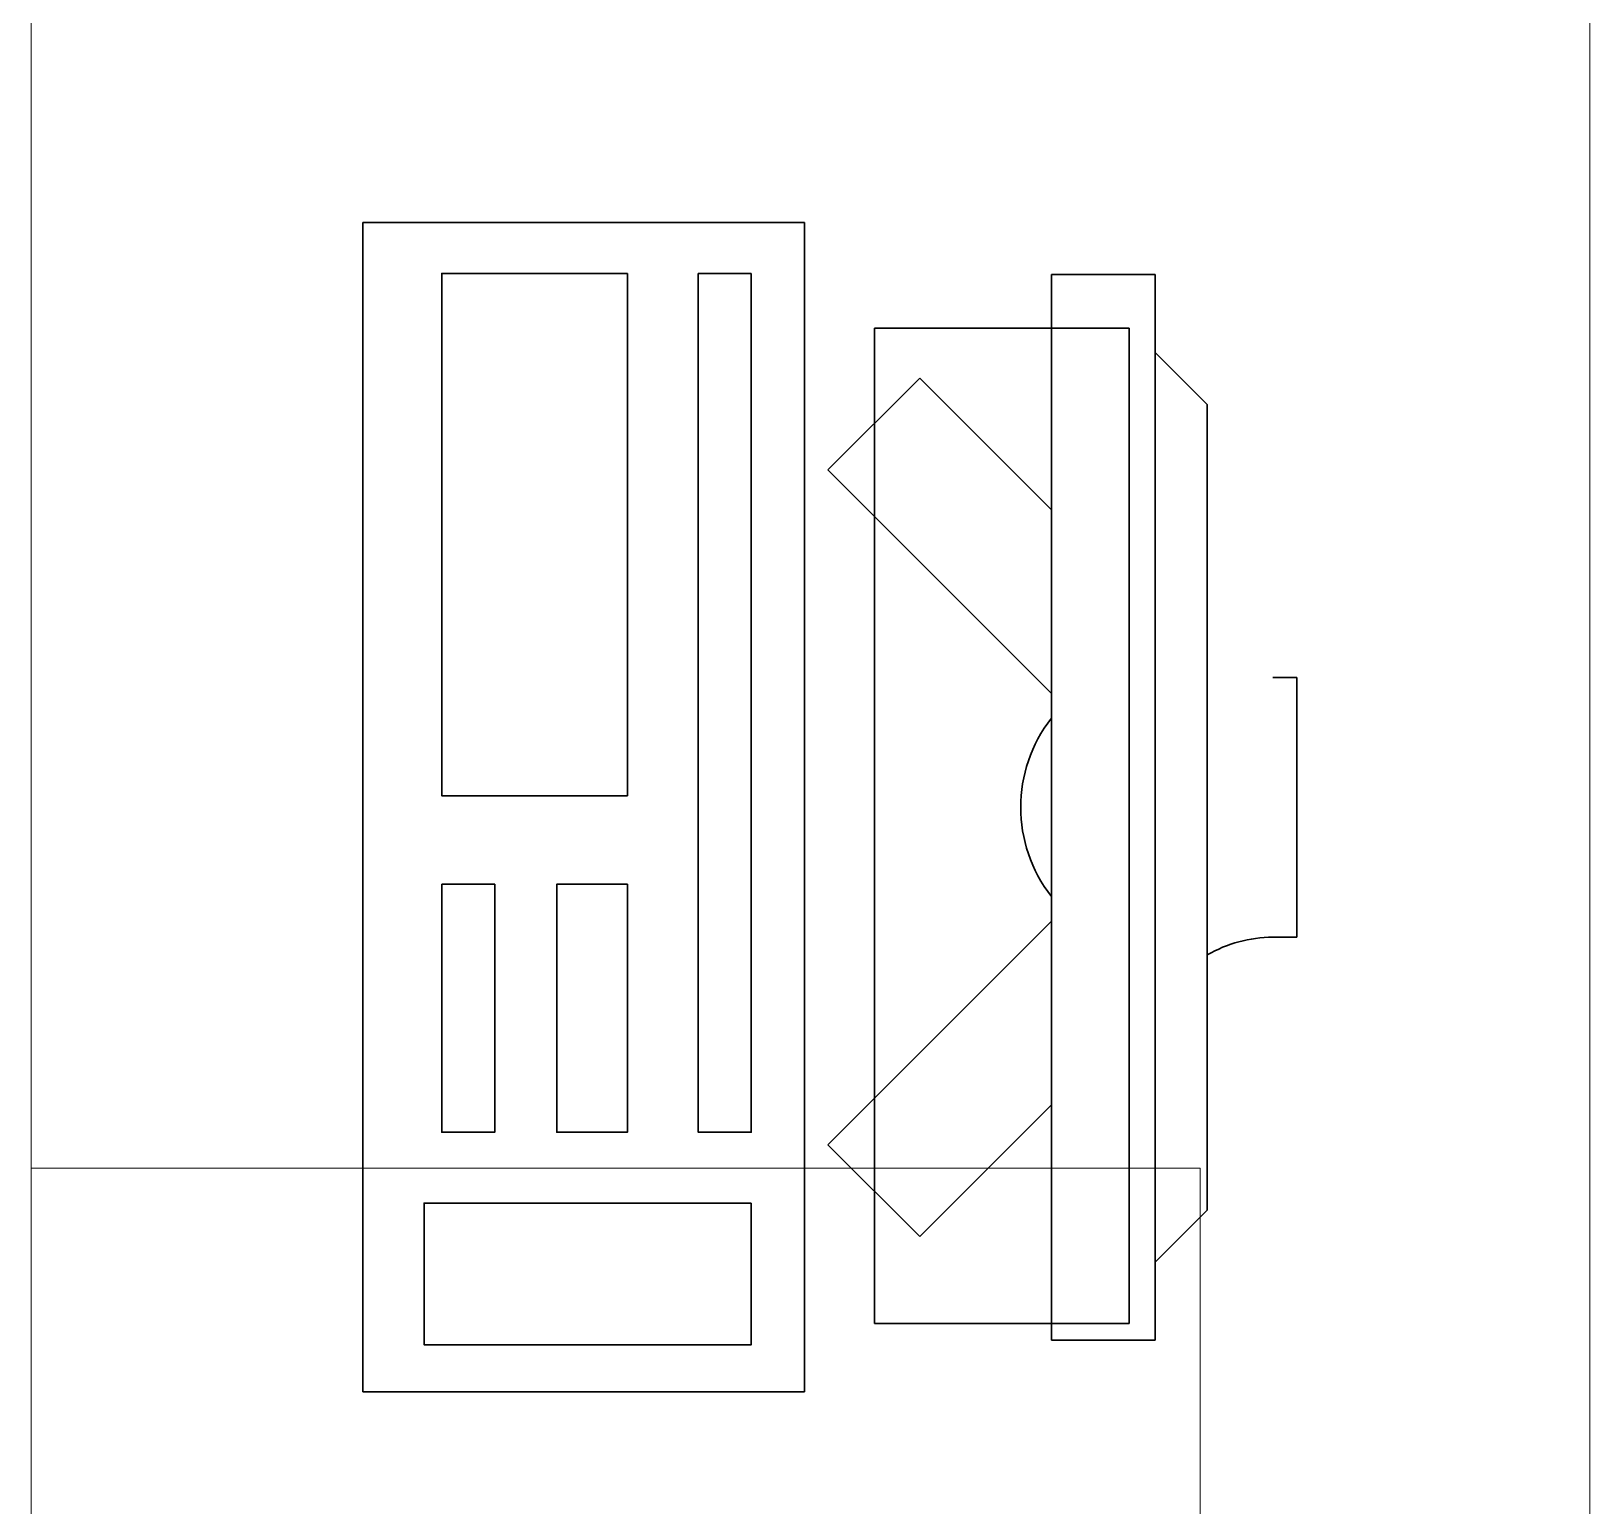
# Model space of a CAD drawing. Header units: millimetres. Extents: x 26027 to 581921, y 7230 to 233891.
# Drawn here: x 557913 to 558513, y 141210 to 141778 of the extents above; entities that cross this region are included whole.
import ezdxf

# ---------------------------------------------------------------- set-up
doc = ezdxf.new("R2010")
doc.units = ezdxf.units.MM
doc.header["$LTSCALE"] = 5
doc.linetypes.add('HIDDEN', pattern=[9.525, 6.35, -3.175])
doc.layers.get('0').update_dxf_attribs({"color": 252})
doc.layers.add('GE-ARCHITECTURAL_ELEMENTS', color=8, linetype='Continuous', lineweight=30)
doc.layers.add('Medical Equipment and Furniture', color=252, linetype='Continuous', lineweight=0)

# ---------------------------------------------------------------- blocks, each defined once
blk = doc.blocks.new('GF21042-P')
for p, q in [((0.7, 0.6), (-0.7, 0.6)), ((-0.7, 0), (0.7, 0))]:
    blk.add_line(p, q)
at = {"color": 2, "linetype": 'HIDDEN'}
for p, q in [((-0.7, 0.45), (-0.3, 0.45)), ((-0.3, 0.45), (-0.3, 0))]:
    blk.add_line(p, q, dxfattribs=at)
blk = doc.blocks.new('ITCWLS1-P')
at = {"layer": 'GE-ARCHITECTURAL_ELEMENTS'}
for p, q in [((-0.17, 0.45), (-0.17, 0)), ((-0.17, 0.45), (0, 0.45)), ((0, 0.45), (0, 0)), ((-0.26509, 0.43, 0), (-0.30509, 0.43, 0)), ((-0.30509, 0.43, 0), (-0.30509, 0.02, 0)), ((-0.26509, 0.43, 0), (-0.26509, 0.02, 0)), ((-0.14957, 0.43047), (-0.12914, 0.43047)), ((-0.12914, 0.43047), (-0.12914, 0.40893)), ((-0.197, 0.40939), (-0.295, 0.40939)), ((-0.295, 0.02639), (-0.295, 0.40939)), ((-0.197, 0.02639), (-0.197, 0.40939)), ((-0.32509, 0.38, 0), (-0.30509, 0.4, 0)), ((-0.32509, 0.38, 0), (-0.32509, 0.07, 0)), ((-0.35032, 0.275), (-0.35961, 0.275)), ((-0.35961, 0.175), (-0.35961, 0.275)), ((-0.35032, 0.175), (-0.35961, 0.175)), ((-0.32509, 0.07, 0), (-0.30509, 0.05, 0)), ((-0.197, 0.02639), (-0.295, 0.02639)), ((-0.30509, 0.02, 0), (-0.26509, 0.02, 0)), ((-0.17, 0), (0, 0))]:
    blk.add_line(p, q, dxfattribs=at)
at = {"layer": 'GE-ARCHITECTURAL_ELEMENTS', "extrusion": (2.48281e-10, 3.18408e-10, -1)}
for p, q in [((-0.26509, 0.33952), (-0.21443, 0.39019)), ((-0.17907, 0.35483), (-0.21443, 0.39019)), ((-0.26509, 0.26881), (-0.17907, 0.35483))]:
    blk.add_line(p, q, dxfattribs=at)
at = {"layer": 'GE-ARCHITECTURAL_ELEMENTS', "extrusion": (2.48281e-10, -3.18408e-10, -1)}
for p, q in [((-0.26509, 0.18119), (-0.17907, 0.09517)), ((-0.26509, 0.11048), (-0.21443, 0.05981)), ((-0.17907, 0.09517), (-0.21443, 0.05981))]:
    blk.add_line(p, q, dxfattribs=at)
at = {"layer": 'GE-ARCHITECTURAL_ELEMENTS'}
for points in [[(-0.12914, 0.40893), (-0.12914, 0.09996), (-0.14957, 0.09996), (-0.14957, 0.43047)], [(-0.14957, 0.09997), (-0.14957, 0.09997), (-0.14957, 0.09997), (-0.14957, 0.09997), (-0.14957, 0.09997), (-0.14957, 0.09997), (-0.14957, 0.09997), (-0.14957, 0.09997), (-0.14957, 0.09997)], [(-0.14957, 0.09997), (-0.14957, 0.09997), (-0.14957, 0.09997), (-0.14957, 0.09997), (-0.14957, 0.09997), (-0.14957, 0.09997), (-0.14957, 0.09997), (-0.14957, 0.09997), (-0.14957, 0.09997), (-0.14957, 0.09997), (-0.14957, 0.09997), (-0.14957, 0.09997), (-0.14957, 0.09997), (-0.14957, 0.09997), (-0.14957, 0.09997), (-0.14957, 0.09997), (-0.14957, 0.09997), (-0.14957, 0.09997)], [(-0.14957, 0.09996), (-0.14957, 0.09996), (-0.14957, 0.09996), (-0.14957, 0.09996), (-0.14957, 0.09996), (-0.14957, 0.09996), (-0.14957, 0.09996), (-0.14957, 0.09996), (-0.14957, 0.09996), (-0.14957, 0.09996)], [(-0.14957, 0.09996), (-0.14957, 0.09996), (-0.14957, 0.09996), (-0.14957, 0.09996), (-0.14957, 0.09996), (-0.14957, 0.09996), (-0.14957, 0.09996)], [(-0.14957, 0.09997), (-0.14957, 0.09997), (-0.14957, 0.09997), (-0.14957, 0.09997), (-0.14957, 0.09997), (-0.14957, 0.09997), (-0.14957, 0.09997), (-0.14957, 0.09997), (-0.14957, 0.09997), (-0.14957, 0.09997)], [(-0.14957, 0.09997), (-0.14957, 0.09997), (-0.14957, 0.09997), (-0.14957, 0.09997), (-0.14957, 0.09997), (-0.14957, 0.09997), (-0.14957, 0.09997), (-0.14957, 0.09997), (-0.14957, 0.09997), (-0.14957, 0.09997), (-0.14957, 0.09997), (-0.14957, 0.09997), (-0.14957, 0.09997), (-0.14957, 0.09997), (-0.14957, 0.09997)], [(-0.14957, 0.09997), (-0.14957, 0.09997), (-0.14957, 0.09997), (-0.14957, 0.09997), (-0.14957, 0.09997), (-0.14957, 0.09997), (-0.14957, 0.09997), (-0.14957, 0.09997), (-0.14957, 0.09997), (-0.14957, 0.09997)], [(-0.14957, 0.09997), (-0.14957, 0.09997), (-0.14957, 0.09997), (-0.14957, 0.09997), (-0.14957, 0.09997), (-0.14957, 0.09997), (-0.14957, 0.09997), (-0.14957, 0.09997), (-0.14957, 0.09997), (-0.14957, 0.09997)], [(-0.14957, 0.09996), (-0.14957, 0.09996), (-0.14957, 0.09996), (-0.14957, 0.09996), (-0.14957, 0.09996), (-0.14957, 0.09996), (-0.14957, 0.09996), (-0.14957, 0.09996), (-0.14957, 0.09996), (-0.14957, 0.09996), (-0.14957, 0.09996), (-0.14957, 0.09996), (-0.14957, 0.09996), (-0.14957, 0.09996), (-0.14957, 0.09996), (-0.14957, 0.09996), (-0.14957, 0.09996), (-0.14957, 0.09996), (-0.14957, 0.09997), (-0.14957, 0.09997), (-0.14957, 0.09997), (-0.14957, 0.09997), (-0.14957, 0.09997), (-0.14957, 0.09997), (-0.14957, 0.09997), (-0.14957, 0.09997), (-0.14957, 0.09997), (-0.14957, 0.09997), (-0.14957, 0.09997), (-0.14957, 0.09997), (-0.14957, 0.09997), (-0.14957, 0.09997), (-0.14956, 0.09997), (-0.14956, 0.09997), (-0.14956, 0.09997), (-0.14956, 0.09996), (-0.14956, 0.09996), (-0.14956, 0.09996), (-0.14956, 0.09996), (-0.14956, 0.09996), (-0.14956, 0.09996), (-0.14956, 0.09996), (-0.14956, 0.09996), (-0.14956, 0.09996), (-0.14956, 0.09996), (-0.14956, 0.09996), (-0.14956, 0.09996), (-0.14956, 0.09996), (-0.14957, 0.09996), (-0.14957, 0.09996), (-0.14957, 0.09996), (-0.14957, 0.09996), (-0.14957, 0.09996), (-0.14957, 0.09996)], [(-0.14957, 0.09996), (-0.14957, 0.09996), (-0.14957, 0.09996), (-0.14957, 0.09996), (-0.14957, 0.09996), (-0.14957, 0.09996), (-0.14957, 0.09996), (-0.14957, 0.09996), (-0.14957, 0.09996), (-0.14957, 0.09996), (-0.14957, 0.09997), (-0.14957, 0.09997), (-0.14957, 0.09997), (-0.14957, 0.09996), (-0.14957, 0.09996), (-0.14957, 0.09996), (-0.14957, 0.09996), (-0.14957, 0.09996), (-0.14957, 0.09996), (-0.14957, 0.09997), (-0.14957, 0.09997), (-0.14957, 0.09997), (-0.14957, 0.09997), (-0.14957, 0.09997), (-0.14957, 0.09997), (-0.14957, 0.09997), (-0.14957, 0.09997), (-0.14957, 0.09997), (-0.14957, 0.09997), (-0.14957, 0.09997), (-0.14957, 0.09997), (-0.14957, 0.09997), (-0.14957, 0.09997), (-0.14957, 0.09997), (-0.14957, 0.09997), (-0.14957, 0.09997), (-0.14957, 0.09997), (-0.14957, 0.09997), (-0.14957, 0.09997), (-0.14957, 0.09997), (-0.14957, 0.09997), (-0.14957, 0.09997), (-0.14957, 0.09997), (-0.14957, 0.09997), (-0.14957, 0.09997), (-0.14957, 0.09997), (-0.14957, 0.09997), (-0.14957, 0.09997), (-0.14957, 0.09997), (-0.14957, 0.09997), (-0.14957, 0.09997), (-0.14957, 0.09997), (-0.14957, 0.09997), (-0.14957, 0.09997), (-0.14957, 0.09997), (-0.14957, 0.09997), (-0.14957, 0.09997), (-0.14957, 0.09997), (-0.14957, 0.09997), (-0.14957, 0.09997), (-0.14957, 0.09997), (-0.14957, 0.09997), (-0.14957, 0.09997), (-0.14957, 0.09997), (-0.14957, 0.09997), (-0.14957, 0.09997), (-0.14957, 0.09997), (-0.14957, 0.09997), (-0.14957, 0.09997), (-0.14957, 0.09997), (-0.14957, 0.09997), (-0.14957, 0.09997), (-0.14957, 0.09997), (-0.14957, 0.09997), (-0.14957, 0.09997), (-0.14957, 0.09997), (-0.14957, 0.09997), (-0.14957, 0.09997), (-0.14957, 0.09997), (-0.14957, 0.09997), (-0.14956, 0.09997), (-0.14957, 0.09997), (-0.14957, 0.09997), (-0.14957, 0.09997), (-0.14957, 0.09997), (-0.14956, 0.09997), (-0.14957, 0.09997), (-0.14957, 0.09997), (-0.14957, 0.09997), (-0.14957, 0.09997), (-0.14957, 0.09997), (-0.14957, 0.09997), (-0.14957, 0.09997), (-0.14957, 0.09997), (-0.14957, 0.09997), (-0.14957, 0.09997), (-0.14956, 0.09997), (-0.14957, 0.09996), (-0.14957, 0.09996), (-0.14957, 0.09996), (-0.14956, 0.09996), (-0.14957, 0.09996), (-0.14957, 0.09996), (-0.14957, 0.09996), (-0.14957, 0.09996), (-0.14957, 0.09996), (-0.14957, 0.09996), (-0.14957, 0.09996), (-0.14957, 0.09996), (-0.14957, 0.09996), (-0.14957, 0.09996)], [(-0.14957, 0.09996), (-0.14957, 0.09996), (-0.14957, 0.09996), (-0.14957, 0.09996), (-0.14957, 0.09996), (-0.14957, 0.09996), (-0.14957, 0.09996), (-0.14957, 0.09996)], [(-0.14957, 0.09996), (-0.14957, 0.09996), (-0.14957, 0.09996), (-0.14957, 0.09996), (-0.14957, 0.09996), (-0.14957, 0.09996), (-0.14957, 0.09996), (-0.14957, 0.09996), (-0.14957, 0.09996), (-0.14957, 0.09996), (-0.14957, 0.09996), (-0.14957, 0.09996), (-0.14957, 0.09996), (-0.14957, 0.09996), (-0.14957, 0.09996), (-0.14957, 0.09996), (-0.14957, 0.09996), (-0.14957, 0.09996), (-0.14957, 0.09996), (-0.14957, 0.09996), (-0.14957, 0.09996), (-0.14957, 0.09996), (-0.14957, 0.09996), (-0.14957, 0.09996), (-0.14957, 0.09996), (-0.14957, 0.09996), (-0.14957, 0.09996), (-0.14957, 0.09996), (-0.14957, 0.09996), (-0.14957, 0.09996), (-0.14957, 0.09996), (-0.14957, 0.09996), (-0.14957, 0.09996), (-0.14957, 0.09996), (-0.14957, 0.09996), (-0.14957, 0.09996), (-0.14957, 0.09996), (-0.14957, 0.09996), (-0.14957, 0.09996), (-0.14957, 0.09996), (-0.14957, 0.09996), (-0.14957, 0.09996), (-0.14957, 0.09996), (-0.14957, 0.09996), (-0.14957, 0.09996), (-0.14957, 0.09996), (-0.14957, 0.09996), (-0.14957, 0.09996), (-0.14956, 0.09996), (-0.14956, 0.09996), (-0.14956, 0.09996), (-0.14956, 0.09996), (-0.14957, 0.09996), (-0.14957, 0.09996), (-0.14957, 0.09996), (-0.14957, 0.09996), (-0.14957, 0.09996), (-0.14957, 0.09996), (-0.14956, 0.09996), (-0.14957, 0.09996), (-0.14957, 0.09996), (-0.14957, 0.09996), (-0.14957, 0.09996), (-0.14957, 0.09996), (-0.14957, 0.09996), (-0.14957, 0.09996), (-0.14957, 0.09996), (-0.14957, 0.09996), (-0.14957, 0.09996), (-0.14956, 0.09996), (-0.14956, 0.09996), (-0.14957, 0.09996), (-0.14957, 0.09996), (-0.14957, 0.09996), (-0.14957, 0.09996), (-0.14957, 0.09996), (-0.14957, 0.09996), (-0.14957, 0.09996), (-0.14957, 0.09996), (-0.14957, 0.09996), (-0.14957, 0.09996), (-0.14957, 0.09996), (-0.14957, 0.09996), (-0.14957, 0.09996), (-0.14957, 0.09996), (-0.14957, 0.09996), (-0.14957, 0.09996), (-0.14957, 0.09996), (-0.14957, 0.09996)], [(-0.14957, 0.09996), (-0.14957, 0.09996), (-0.14957, 0.09996), (-0.14957, 0.09996), (-0.14957, 0.09996), (-0.14957, 0.09996), (-0.14957, 0.09996), (-0.14957, 0.09996), (-0.14957, 0.09996), (-0.14957, 0.09996), (-0.14957, 0.09996), (-0.14957, 0.09996)], [(-0.14957, 0.09996), (-0.14957, 0.09996), (-0.14956, 0.09996), (-0.14956, 0.09996), (-0.14956, 0.09996), (-0.14956, 0.09996), (-0.14957, 0.09996)], [(-0.14957, 0.09996), (-0.14957, 0.09996), (-0.14957, 0.09996), (-0.14957, 0.09996), (-0.14957, 0.09996), (-0.14957, 0.09996), (-0.14957, 0.09996), (-0.14957, 0.09996), (-0.14957, 0.09996), (-0.14956, 0.09996), (-0.14956, 0.09996), (-0.14956, 0.09996), (-0.14956, 0.09996), (-0.14956, 0.09996), (-0.14956, 0.09996), (-0.14956, 0.09996), (-0.14957, 0.09996)]]:
    blk.add_lwpolyline(points, dxfattribs=at)
for points in [[(-0.1019, 0.43047), (-0.03039, 0.43047), (-0.03039, 0.22944), (-0.1019, 0.22944)], [(-0.1019, 0.19536), (-0.07466, 0.19536), (-0.07466, 0.09996), (-0.1019, 0.09996)], [(-0.03039, 0.19536), (-0.05082, 0.19536), (-0.05082, 0.09996), (-0.03039, 0.09996)], [(-0.14956, 0.09996), (-0.14956, 0.09996), (-0.14956, 0.09996), (-0.14956, 0.09996), (-0.14956, 0.09996), (-0.14956, 0.09996), (-0.14956, 0.09996), (-0.14956, 0.09996), (-0.14957, 0.09996), (-0.14957, 0.09996), (-0.14957, 0.09996), (-0.14957, 0.09996), (-0.14957, 0.09996), (-0.14957, 0.09996), (-0.14957, 0.09996), (-0.14957, 0.09996), (-0.14957, 0.09996), (-0.14957, 0.09996), (-0.14957, 0.09996), (-0.14957, 0.09996), (-0.14957, 0.09996), (-0.14957, 0.09996), (-0.14957, 0.09996), (-0.14957, 0.09996), (-0.14957, 0.09996), (-0.14957, 0.09996), (-0.14957, 0.09996), (-0.14957, 0.09996), (-0.14957, 0.09996), (-0.14957, 0.09996), (-0.14957, 0.09996), (-0.14957, 0.09996), (-0.14957, 0.09996), (-0.14957, 0.09996), (-0.14957, 0.09996), (-0.14957, 0.09996), (-0.14957, 0.09996), (-0.14957, 0.09996), (-0.14957, 0.09996), (-0.14957, 0.09996), (-0.14957, 0.09996), (-0.14957, 0.09996), (-0.14957, 0.09996), (-0.14957, 0.09996), (-0.14957, 0.09996), (-0.14957, 0.09996), (-0.14957, 0.09996), (-0.14957, 0.09996), (-0.14957, 0.09996), (-0.14957, 0.09996), (-0.14957, 0.09996), (-0.14957, 0.09996), (-0.14957, 0.09996), (-0.14957, 0.09996), (-0.14957, 0.09996), (-0.14957, 0.09996), (-0.14957, 0.09996), (-0.14956, 0.09996), (-0.14956, 0.09996), (-0.14956, 0.09996), (-0.14956, 0.09996), (-0.14956, 0.09996), (-0.14956, 0.09996), (-0.14956, 0.09996), (-0.14956, 0.09996), (-0.14956, 0.09996), (-0.14956, 0.09996), (-0.14956, 0.09996), (-0.14956, 0.09996), (-0.14956, 0.09996), (-0.14956, 0.09996), (-0.14956, 0.09996), (-0.14956, 0.09996), (-0.14956, 0.09996), (-0.14956, 0.09996), (-0.14956, 0.09996), (-0.14956, 0.09996), (-0.14956, 0.09996), (-0.14956, 0.09996), (-0.14956, 0.09996), (-0.14956, 0.09996), (-0.14956, 0.09996), (-0.14956, 0.09996), (-0.14956, 0.09996), (-0.14956, 0.09996), (-0.14956, 0.09996), (-0.14956, 0.09996), (-0.14956, 0.09996), (-0.14956, 0.09996), (-0.14957, 0.09996), (-0.14957, 0.09996), (-0.14957, 0.09996), (-0.14957, 0.09996), (-0.14957, 0.09996), (-0.14957, 0.09996), (-0.14957, 0.09996), (-0.14957, 0.09996), (-0.14957, 0.09996), (-0.14957, 0.09996), (-0.14957, 0.09996), (-0.14957, 0.09996), (-0.14957, 0.09996), (-0.14957, 0.09996), (-0.14957, 0.09996), (-0.14957, 0.09996), (-0.14957, 0.09996), (-0.14957, 0.09996), (-0.14957, 0.09996), (-0.14957, 0.09996), (-0.14957, 0.09996), (-0.14957, 0.09996), (-0.14957, 0.09996), (-0.14957, 0.09996), (-0.14957, 0.09996), (-0.14957, 0.09996), (-0.14957, 0.09996), (-0.14957, 0.09996), (-0.14957, 0.09996), (-0.14957, 0.09996), (-0.14957, 0.09996), (-0.14957, 0.09996), (-0.14957, 0.09996), (-0.14957, 0.09996), (-0.14957, 0.09996), (-0.14957, 0.09996), (-0.14957, 0.09996), (-0.14957, 0.09996), (-0.14957, 0.09996), (-0.14957, 0.09996), (-0.14957, 0.09996), (-0.14957, 0.09996), (-0.14957, 0.09996), (-0.14957, 0.09996), (-0.14957, 0.09996), (-0.14957, 0.09996), (-0.14957, 0.09996), (-0.14957, 0.09996), (-0.14957, 0.09996), (-0.14957, 0.09996), (-0.14957, 0.09996), (-0.14957, 0.09996), (-0.14957, 0.09996), (-0.14957, 0.09996), (-0.14957, 0.09996), (-0.14957, 0.09996), (-0.14957, 0.09996), (-0.14957, 0.09996), (-0.14957, 0.09996), (-0.14957, 0.09996), (-0.14957, 0.09996), (-0.14957, 0.09996), (-0.14957, 0.09996), (-0.14957, 0.09996), (-0.14957, 0.09996), (-0.14956, 0.09996), (-0.14956, 0.09996), (-0.14956, 0.09996), (-0.14956, 0.09996), (-0.14956, 0.09996), (-0.14956, 0.09996), (-0.14956, 0.09996), (-0.14956, 0.09996), (-0.14956, 0.09996), (-0.14956, 0.09996), (-0.14956, 0.09996), (-0.14956, 0.09996), (-0.14956, 0.09996), (-0.14956, 0.09996), (-0.14956, 0.09996), (-0.14956, 0.09996), (-0.14956, 0.09996), (-0.14956, 0.09996), (-0.14956, 0.09996), (-0.14956, 0.09996), (-0.14956, 0.09996), (-0.14956, 0.09996), (-0.14956, 0.09996), (-0.14956, 0.09996), (-0.14956, 0.09996), (-0.14956, 0.09996), (-0.14956, 0.09996), (-0.14956, 0.09996), (-0.14956, 0.09996), (-0.14956, 0.09996), (-0.14956, 0.09996), (-0.14956, 0.09996), (-0.14956, 0.09996), (-0.14956, 0.09996), (-0.14956, 0.09996), (-0.14956, 0.09996), (-0.14956, 0.09996), (-0.14956, 0.09996), (-0.14956, 0.09996), (-0.14956, 0.09996), (-0.14956, 0.09996), (-0.14956, 0.09996), (-0.14956, 0.09996), (-0.14956, 0.09996), (-0.14956, 0.09996), (-0.14956, 0.09996), (-0.14956, 0.09996), (-0.14957, 0.09996), (-0.14957, 0.09996), (-0.14957, 0.09996), (-0.14957, 0.09996), (-0.14957, 0.09996), (-0.14957, 0.09996), (-0.14957, 0.09996), (-0.14957, 0.09996), (-0.14957, 0.09996), (-0.14957, 0.09996), (-0.14957, 0.09996), (-0.14957, 0.09996), (-0.14957, 0.09996), (-0.14957, 0.09996), (-0.14957, 0.09996), (-0.14957, 0.09996), (-0.14957, 0.09996), (-0.14957, 0.09996), (-0.14957, 0.09996), (-0.14957, 0.09996), (-0.14957, 0.09996), (-0.14957, 0.09996), (-0.14957, 0.09996), (-0.14957, 0.09996), (-0.14957, 0.09996), (-0.14957, 0.09996), (-0.14957, 0.09996), (-0.14957, 0.09996), (-0.14957, 0.09996), (-0.14957, 0.09996), (-0.14957, 0.09996), (-0.14957, 0.09996), (-0.14957, 0.09996), (-0.14957, 0.09996), (-0.14956, 0.09996), (-0.14956, 0.09996), (-0.14956, 0.09996), (-0.14956, 0.09996), (-0.14956, 0.09996), (-0.14956, 0.09996), (-0.14956, 0.09996), (-0.14956, 0.09996), (-0.14956, 0.09996), (-0.14956, 0.09996), (-0.14956, 0.09996), (-0.14956, 0.09996), (-0.14956, 0.09996), (-0.14956, 0.09996), (-0.14956, 0.09996), (-0.14956, 0.09996), (-0.14956, 0.09996), (-0.14956, 0.09996), (-0.14956, 0.09996), (-0.14956, 0.09996), (-0.14956, 0.09996), (-0.14956, 0.09996), (-0.14956, 0.09996), (-0.14956, 0.09996), (-0.14956, 0.09996), (-0.14956, 0.09996), (-0.14956, 0.09996), (-0.14956, 0.09996), (-0.14956, 0.09996), (-0.14956, 0.09996), (-0.14956, 0.09996), (-0.14956, 0.09996), (-0.14956, 0.09996), (-0.14956, 0.09996), (-0.14956, 0.09996), (-0.14956, 0.09996), (-0.14956, 0.09996), (-0.14956, 0.09996), (-0.14956, 0.09996), (-0.14956, 0.09996), (-0.14956, 0.09996), (-0.14956, 0.09996)], [(-0.14957, 0.09996), (-0.14957, 0.09996), (-0.14957, 0.09996), (-0.14957, 0.09996), (-0.14957, 0.09996), (-0.14957, 0.09996), (-0.14957, 0.09996), (-0.14957, 0.09996), (-0.14957, 0.09996), (-0.14957, 0.09996), (-0.14957, 0.09996), (-0.14957, 0.09996), (-0.14957, 0.09996), (-0.14957, 0.09996), (-0.14957, 0.09996), (-0.14957, 0.09996), (-0.14957, 0.09996), (-0.14957, 0.09996), (-0.14957, 0.09996), (-0.14957, 0.09996), (-0.14957, 0.09996), (-0.14957, 0.09996), (-0.14957, 0.09996), (-0.14957, 0.09996), (-0.14957, 0.09996), (-0.14957, 0.09996), (-0.14957, 0.09996), (-0.14957, 0.09996), (-0.14957, 0.09996), (-0.14957, 0.09996), (-0.14957, 0.09996), (-0.14957, 0.09996), (-0.14957, 0.09996), (-0.14957, 0.09996), (-0.14957, 0.09996), (-0.14957, 0.09996), (-0.14957, 0.09996), (-0.14957, 0.09996), (-0.14957, 0.09996), (-0.14957, 0.09996), (-0.14957, 0.09996), (-0.14957, 0.09996), (-0.14957, 0.09996), (-0.14957, 0.09996), (-0.14957, 0.09996), (-0.14957, 0.09996), (-0.14957, 0.09996), (-0.14957, 0.09996), (-0.14957, 0.09996), (-0.14957, 0.09996), (-0.14957, 0.09996), (-0.14957, 0.09996), (-0.14957, 0.09996), (-0.14957, 0.09996), (-0.14957, 0.09996), (-0.14957, 0.09996), (-0.14957, 0.09996), (-0.14957, 0.09996), (-0.14957, 0.09996), (-0.14957, 0.09996), (-0.14957, 0.09996), (-0.14957, 0.09996), (-0.14957, 0.09996), (-0.14957, 0.09996), (-0.14957, 0.09996), (-0.14957, 0.09996), (-0.14957, 0.09996), (-0.14957, 0.09996), (-0.14957, 0.09996), (-0.14957, 0.09996), (-0.14957, 0.09996), (-0.14957, 0.09996), (-0.14957, 0.09996), (-0.14957, 0.09996), (-0.14957, 0.09996), (-0.14957, 0.09996), (-0.14957, 0.09996), (-0.14957, 0.09996), (-0.14957, 0.09996), (-0.14957, 0.09996), (-0.14957, 0.09996), (-0.14957, 0.09996), (-0.14957, 0.09996), (-0.14957, 0.09996), (-0.14957, 0.09996), (-0.14957, 0.09996), (-0.14957, 0.09996), (-0.14957, 0.09996), (-0.14957, 0.09996), (-0.14957, 0.09996), (-0.14957, 0.09996), (-0.14957, 0.09996), (-0.14957, 0.09996), (-0.14957, 0.09996), (-0.14957, 0.09996), (-0.14957, 0.09996), (-0.14957, 0.09996), (-0.14957, 0.09996), (-0.14957, 0.09996), (-0.14957, 0.09996), (-0.14957, 0.09996), (-0.14957, 0.09996), (-0.14957, 0.09996), (-0.14957, 0.09996), (-0.14957, 0.09996), (-0.14957, 0.09996), (-0.14957, 0.09996), (-0.14957, 0.09996), (-0.14957, 0.09996), (-0.14957, 0.09996), (-0.14957, 0.09996), (-0.14957, 0.09996), (-0.14957, 0.09996), (-0.14957, 0.09996), (-0.14957, 0.09996), (-0.14957, 0.09996), (-0.14957, 0.09996), (-0.14957, 0.09996), (-0.14957, 0.09996), (-0.14957, 0.09996), (-0.14957, 0.09996), (-0.14957, 0.09996), (-0.14957, 0.09996), (-0.14957, 0.09996), (-0.14957, 0.09996), (-0.14957, 0.09996), (-0.14957, 0.09996), (-0.14957, 0.09996), (-0.14957, 0.09996), (-0.14957, 0.09996), (-0.14957, 0.09996), (-0.14957, 0.09996), (-0.14957, 0.09996), (-0.14957, 0.09996), (-0.14957, 0.09996), (-0.14957, 0.09996), (-0.14957, 0.09996), (-0.14957, 0.09996), (-0.14957, 0.09996), (-0.14957, 0.09996), (-0.14957, 0.09996), (-0.14957, 0.09996), (-0.14957, 0.09996), (-0.14957, 0.09996), (-0.14957, 0.09996), (-0.14957, 0.09996), (-0.14957, 0.09996), (-0.14957, 0.09996), (-0.14957, 0.09996), (-0.14957, 0.09996), (-0.14957, 0.09996), (-0.14957, 0.09996), (-0.14957, 0.09996), (-0.14957, 0.09996), (-0.14957, 0.09996), (-0.14957, 0.09996), (-0.14957, 0.09996), (-0.14957, 0.09996), (-0.14957, 0.09996), (-0.14957, 0.09996), (-0.14957, 0.09996), (-0.14957, 0.09996), (-0.14957, 0.09996), (-0.14957, 0.09996), (-0.14957, 0.09996), (-0.14957, 0.09996), (-0.14957, 0.09996), (-0.14957, 0.09996), (-0.14957, 0.09996), (-0.14957, 0.09996), (-0.14957, 0.09996), (-0.14957, 0.09996), (-0.14957, 0.09996), (-0.14957, 0.09996), (-0.14957, 0.09996), (-0.14957, 0.09996), (-0.14957, 0.09996), (-0.14957, 0.09996), (-0.14957, 0.09996), (-0.14957, 0.09996), (-0.14957, 0.09996), (-0.14957, 0.09996), (-0.14957, 0.09996), (-0.14957, 0.09996), (-0.14957, 0.09996), (-0.14957, 0.09996), (-0.14957, 0.09996), (-0.14957, 0.09996), (-0.14957, 0.09996), (-0.14957, 0.09996), (-0.14957, 0.09996), (-0.14957, 0.09996), (-0.14957, 0.09996), (-0.14957, 0.09996), (-0.14957, 0.09996), (-0.14957, 0.09996), (-0.14957, 0.09996), (-0.14957, 0.09996), (-0.14957, 0.09996), (-0.14957, 0.09996), (-0.14957, 0.09996), (-0.14957, 0.09996), (-0.14957, 0.09996), (-0.14957, 0.09996), (-0.14957, 0.09996), (-0.14957, 0.09996), (-0.14957, 0.09996), (-0.14957, 0.09996), (-0.14957, 0.09996), (-0.14957, 0.09996), (-0.14957, 0.09996), (-0.14957, 0.09996), (-0.14957, 0.09996), (-0.14957, 0.09996)], [(-0.14957, 0.09996), (-0.14957, 0.09996), (-0.14957, 0.09996), (-0.14957, 0.09996), (-0.14957, 0.09996), (-0.14957, 0.09996), (-0.14957, 0.09996), (-0.14957, 0.09996), (-0.14957, 0.09996), (-0.14957, 0.09996), (-0.14957, 0.09996), (-0.14957, 0.09996), (-0.14957, 0.09996), (-0.14957, 0.09996), (-0.14957, 0.09996), (-0.14957, 0.09996), (-0.14957, 0.09996), (-0.14957, 0.09996), (-0.14957, 0.09996), (-0.14957, 0.09996), (-0.14957, 0.09996), (-0.14957, 0.09996), (-0.14957, 0.09996), (-0.14957, 0.09996), (-0.14957, 0.09996), (-0.14957, 0.09996), (-0.14957, 0.09996), (-0.14957, 0.09996), (-0.14957, 0.09996), (-0.14957, 0.09996), (-0.14957, 0.09996), (-0.14957, 0.09996), (-0.14957, 0.09996), (-0.14957, 0.09996), (-0.14957, 0.09996), (-0.14957, 0.09996), (-0.14957, 0.09996), (-0.14957, 0.09996), (-0.14957, 0.09996), (-0.14957, 0.09996), (-0.14957, 0.09996), (-0.14957, 0.09996), (-0.14957, 0.09996), (-0.14957, 0.09996), (-0.14957, 0.09996), (-0.14957, 0.09996), (-0.14957, 0.09996), (-0.14957, 0.09996), (-0.14957, 0.09996), (-0.14957, 0.09996), (-0.14957, 0.09996), (-0.14957, 0.09996), (-0.14957, 0.09996), (-0.14957, 0.09996), (-0.14957, 0.09996), (-0.14957, 0.09996), (-0.14957, 0.09996), (-0.14957, 0.09996), (-0.14957, 0.09996), (-0.14957, 0.09996), (-0.14957, 0.09996), (-0.14957, 0.09996), (-0.14957, 0.09996), (-0.14957, 0.09996), (-0.14957, 0.09996), (-0.14957, 0.09996), (-0.14957, 0.09996), (-0.14957, 0.09996), (-0.14957, 0.09996), (-0.14957, 0.09996), (-0.14957, 0.09996), (-0.14957, 0.09996), (-0.14957, 0.09996), (-0.14957, 0.09996), (-0.14957, 0.09996), (-0.14957, 0.09996), (-0.14957, 0.09996), (-0.14957, 0.09996), (-0.14957, 0.09996), (-0.14957, 0.09996), (-0.14957, 0.09996), (-0.14957, 0.09996), (-0.14957, 0.09996), (-0.14957, 0.09996), (-0.14957, 0.09996), (-0.14957, 0.09996), (-0.14957, 0.09996), (-0.14957, 0.09996), (-0.14957, 0.09996), (-0.14957, 0.09996), (-0.14957, 0.09996), (-0.14957, 0.09996), (-0.14957, 0.09996), (-0.14957, 0.09996), (-0.14957, 0.09996), (-0.14957, 0.09996), (-0.14957, 0.09996), (-0.14957, 0.09996), (-0.14957, 0.09996), (-0.14957, 0.09996), (-0.14957, 0.09996), (-0.14957, 0.09996), (-0.14957, 0.09996), (-0.14957, 0.09996), (-0.14957, 0.09996), (-0.14957, 0.09996), (-0.14957, 0.09996), (-0.14957, 0.09996), (-0.14957, 0.09996), (-0.14957, 0.09996), (-0.14957, 0.09996), (-0.14957, 0.09996), (-0.14957, 0.09996), (-0.14957, 0.09996), (-0.14957, 0.09996), (-0.14957, 0.09996), (-0.14957, 0.09996), (-0.14957, 0.09996), (-0.14957, 0.09996), (-0.14957, 0.09996), (-0.14957, 0.09996), (-0.14957, 0.09996), (-0.14957, 0.09996), (-0.14957, 0.09996), (-0.14957, 0.09996), (-0.14957, 0.09996), (-0.14957, 0.09996), (-0.14957, 0.09996), (-0.14957, 0.09996), (-0.14957, 0.09996), (-0.14957, 0.09996), (-0.14957, 0.09996), (-0.14957, 0.09996), (-0.14957, 0.09996), (-0.14957, 0.09996), (-0.14957, 0.09996), (-0.14957, 0.09996), (-0.14957, 0.09996), (-0.14957, 0.09996), (-0.14957, 0.09996), (-0.14957, 0.09996), (-0.14957, 0.09996), (-0.14957, 0.09996), (-0.14957, 0.09996), (-0.14957, 0.09996), (-0.14957, 0.09996), (-0.14957, 0.09996), (-0.14957, 0.09996), (-0.14957, 0.09996), (-0.14957, 0.09996), (-0.14957, 0.09996), (-0.14957, 0.09996), (-0.14957, 0.09996), (-0.14957, 0.09996), (-0.14957, 0.09996), (-0.14957, 0.09996), (-0.14957, 0.09996), (-0.14957, 0.09996), (-0.14957, 0.09996), (-0.14957, 0.09996), (-0.14957, 0.09996), (-0.14957, 0.09996), (-0.14957, 0.09996), (-0.14957, 0.09996), (-0.14957, 0.09996), (-0.14957, 0.09996), (-0.14957, 0.09996), (-0.14957, 0.09996), (-0.14957, 0.09996), (-0.14957, 0.09996), (-0.14957, 0.09996), (-0.14957, 0.09996), (-0.14957, 0.09996), (-0.14957, 0.09996), (-0.14957, 0.09996), (-0.14957, 0.09996), (-0.14957, 0.09996), (-0.14957, 0.09996), (-0.14957, 0.09996), (-0.14957, 0.09996), (-0.14957, 0.09996), (-0.14957, 0.09996), (-0.14957, 0.09996), (-0.14957, 0.09996), (-0.14957, 0.09996), (-0.14957, 0.09996), (-0.14957, 0.09996), (-0.14957, 0.09996), (-0.14957, 0.09996), (-0.14957, 0.09996), (-0.14957, 0.09996), (-0.14957, 0.09996), (-0.14957, 0.09996), (-0.14957, 0.09996), (-0.14957, 0.09996), (-0.14957, 0.09996), (-0.14957, 0.09996), (-0.14957, 0.09996), (-0.14957, 0.09996), (-0.14957, 0.09996), (-0.14957, 0.09996), (-0.14957, 0.09996), (-0.14957, 0.09996), (-0.14957, 0.09996), (-0.14957, 0.09996), (-0.14957, 0.09996), (-0.14957, 0.09996), (-0.14957, 0.09996), (-0.14957, 0.09996), (-0.14957, 0.09996), (-0.14957, 0.09996), (-0.14957, 0.09996), (-0.14957, 0.09996), (-0.14957, 0.09996), (-0.14957, 0.09996), (-0.14957, 0.09996), (-0.14957, 0.09996), (-0.14957, 0.09996), (-0.14957, 0.09996)], [(-0.14957, 0.0727), (-0.02358, 0.0727), (-0.02358, 0.01818), (-0.14957, 0.01818)]]:
    blk.add_lwpolyline(points, close=True, dxfattribs=at)
for centre, radius, start, end in [((-0.3089, 0.225), 0.05564, 321.94311, 38.05689), ((-0.35032, 0.125), 0.05, 59.69066, 90)]:
    blk.add_arc(centre, radius, start, end, dxfattribs=at)

msp = doc.modelspace()

# ---------------------------------------------------------------- block references
at = {"layer": 'Medical Equipment and Furniture', "xscale": -1000, "yscale": 1000, "zscale": 1000, "rotation": 270}
msp.add_blockref('GF21042-P', (557912.92, 141640.27, 0), dxfattribs=at)
at = {"layer": 'Medical Equipment and Furniture', "xscale": -1000, "yscale": 1000, "zscale": 1000}
msp.add_blockref('ITCWLS1-P', (558040.57, 141254.14, 0), dxfattribs=at)

doc.saveas('drawing.dxf')
